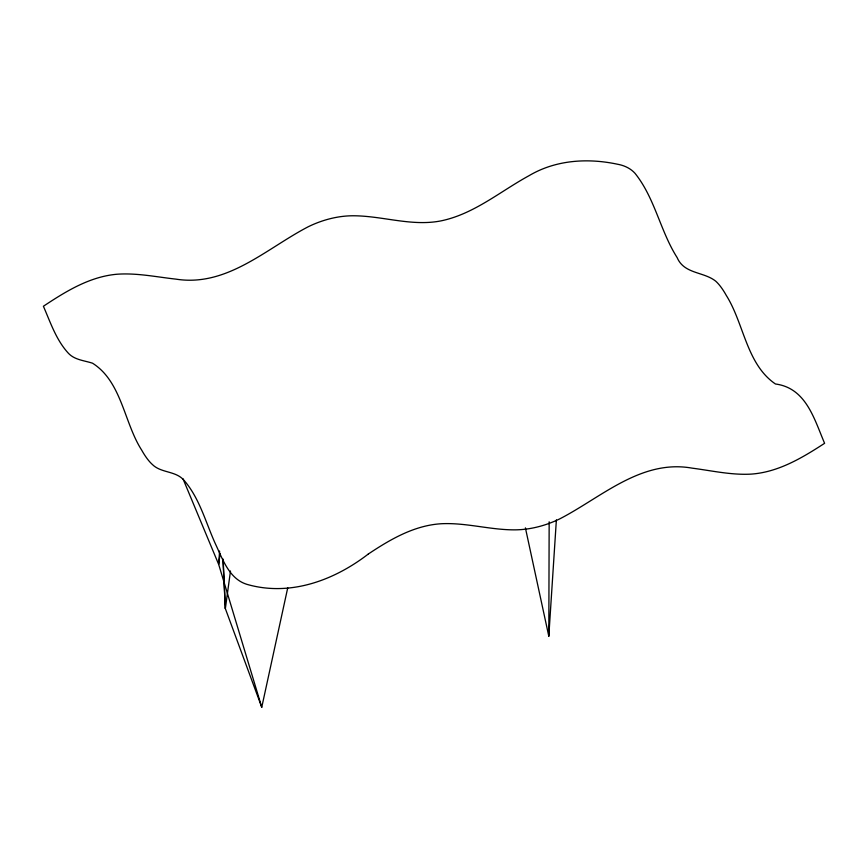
<?xml version="1.0" encoding="UTF-8"?>
<svg xmlns="http://www.w3.org/2000/svg" width="868" height="868" viewBox="0 0 868 868"><rect width="100%" height="100%" fill="white"/><g stroke="black" fill="none" stroke-linecap="round" stroke-linejoin="round"><path stroke-width="1.3" d="M525.4 527.863L548.804 636.233L549.162 521.809M548.804 636.233L556.377 519.921M219.593 551.05L218.693 564.46L261.756 707.257L287.742 587.788M220.06 553.708L218.693 564.46L182.996 478.81M230.497 570.992L225.354 608.609L261.756 707.257M222.892 558.884L225.354 608.609L223.184 559.936M368.314 554.023C334.104 580.399 290.086 596.739 247.054 584.392C229.206 579.021 222.62 559.155 215.459 543.965C205.651 522.438 199.694 498.275 183.853 480.123C175.52 470.662 160.981 473.19 152.247 464.38A64.807 20.843 76.1 0 1 141.723 450.188C124.015 422.673 121.791 381.725 92.561 363.215C84.109 360.437 74.29 359.981 67.975 352.809C56.051 339.616 50.398 322.288 43.4 306.252C65.751 291.442 89.632 276.61 116.996 274.234C136.786 272.812 156.294 276.957 175.868 279.127C227.058 287.232 266.378 248.432 308.335 226.7A92.366 69.321 -36.6 0 1 352.495 215.774C382.061 215.655 411.204 226.667 440.803 220.917C473.928 214.136 500.12 191.448 529.122 175.64C555.726 159.864 587.701 157.889 617.43 164.215C624.049 165.365 630.428 168.24 634.985 173.285C654.917 198.078 660.201 230.964 677.127 257.568C684.147 274.169 703.764 271.532 715.753 281.21A63.831 20.528 76.1 0 1 726.277 295.402C744.104 323.721 746.371 364.093 775.439 383.981C806.133 388.061 814.141 418.853 824.6 443.309C802.238 457.827 778.27 472.268 751.004 474.123C731.16 475.187 711.695 470.662 692.132 468.145C641.181 459.042 601.491 497.375 559.665 518.923A93.798 70.395 -36.6 0 1 515.505 529.849C490.778 530.109 466.669 522.612 441.91 523.708C414.654 525.14 390.481 539.256 368.314 554.023"/></g></svg>
